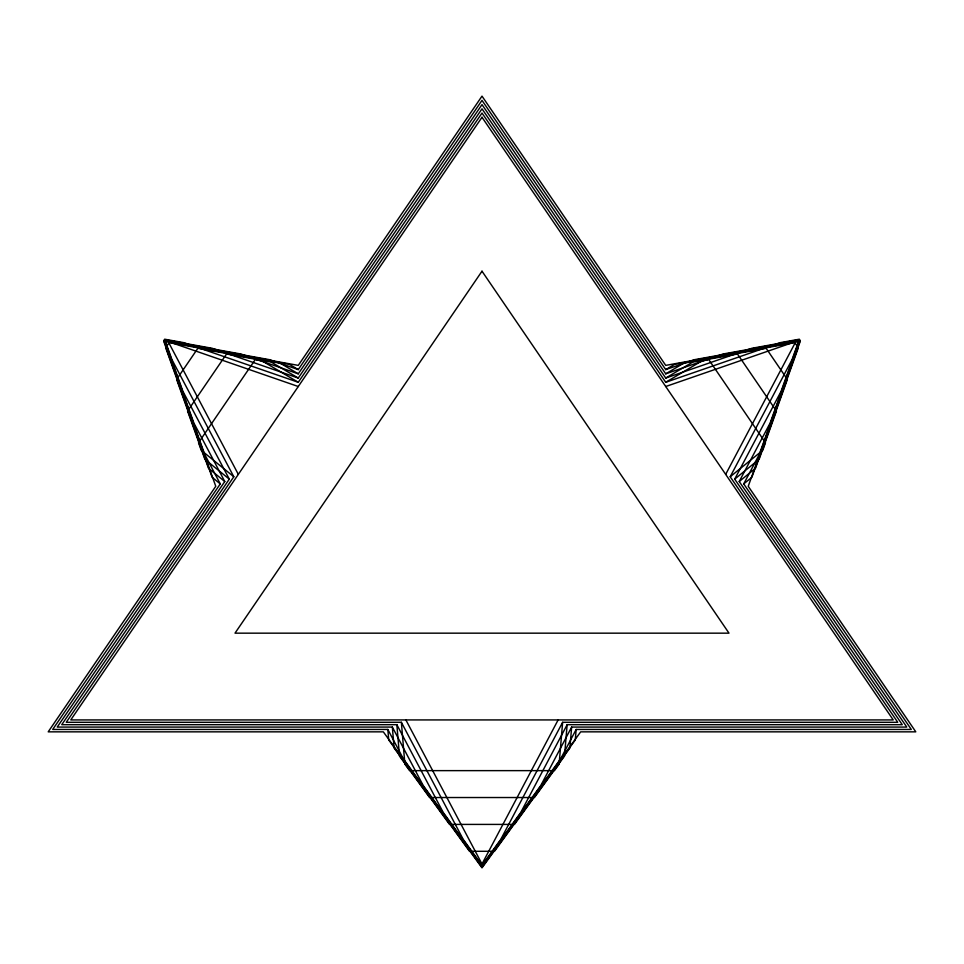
<?xml version="1.0" encoding="UTF-8"?>
<svg xmlns="http://www.w3.org/2000/svg" width="964" height="964" viewBox="0 0 964 964"><rect width="100%" height="100%" fill="white"/><g stroke="black" fill="none" stroke-linecap="round" stroke-linejoin="round"><path stroke-width="1.45" d="M562.627 722.301L559.12 764.151L554.408 770.634L409.592 770.634L404.88 764.151L401.373 722.301L66.251 722.301L233.806 476.758L171.966 359.68L164.615 339.195L183.606 342.618L298.274 382.286L482 113.041L665.726 382.286L780.394 342.618L799.385 339.195L792.034 359.68L730.194 476.758L897.749 722.301L562.627 722.301L500.786 839.379L482 865.274L463.214 839.379L401.373 722.301M567.145 724.687L564.506 756.065L534.43 797.529L429.57 797.529L399.494 756.065L396.855 724.687L61.732 724.687L229.299 479.132L182.919 391.336L164.386 339.677L212.273 348.305L298.274 378.057L482 108.824L665.726 378.057L751.727 348.305L799.614 339.677L781.081 391.336L734.701 479.132L902.268 724.687L567.145 724.687L520.753 812.495L482 865.925L443.247 812.495L396.855 724.687M571.652 727.073L569.893 747.992L514.463 824.413L449.537 824.413L394.107 747.992L392.348 727.073L57.225 727.073L224.781 481.518L193.86 422.991L164.157 340.159L240.94 354.005L298.274 373.827L482 104.594L665.726 373.827L723.06 354.005L799.843 340.159L770.14 422.991L739.219 481.518L906.775 727.073L571.652 727.073L540.732 785.612L482 866.564L423.268 785.612L392.348 727.073M576.159 729.459L575.291 739.918L494.496 851.296L469.504 851.296L388.709 739.918L387.841 729.459L52.707 729.459L220.274 483.904L204.814 454.634L163.916 340.629L269.607 359.692L298.274 369.61L482 100.364L665.726 369.61L694.393 359.692L800.084 340.629L759.186 454.634L743.726 483.904L911.293 729.459L576.159 729.459L560.699 758.728L482 867.214L403.301 758.728L387.841 729.459M558.12 719.927L482 864.021L405.88 719.927M725.675 474.372L795.878 341.497L665.726 386.516M730.194 476.758L762.777 450.272L765.476 442.717L708.817 359.692L701.816 360.946L665.726 382.286M734.701 479.132L759.138 459.274L776.43 411.074L737.484 354.005L692.803 362.054L665.726 378.057M739.219 481.518L755.499 468.275L787.383 379.418L766.151 348.305L683.777 363.163L665.726 373.827M743.726 483.904L751.872 477.288L798.325 347.763L794.818 342.618L674.752 364.272L665.726 369.61M298.274 386.516L168.122 341.497L238.325 474.372M298.274 369.61L289.248 364.272L169.182 342.618L165.675 347.763L212.128 477.288L220.274 483.904M298.274 373.827L280.223 363.163L197.849 348.305L176.617 379.418L208.501 468.275L224.781 481.518M298.274 378.057L271.197 362.054L226.516 354.005L187.57 411.074L204.862 459.274L229.299 479.132M298.274 382.286L262.184 360.946L255.183 359.692L198.524 442.717L201.223 450.272L233.806 476.758M800.313 341.111L748.233 486.29L915.8 731.845L580.677 731.845L482 867.865L383.323 731.845L48.2 731.845L215.767 486.29L163.687 341.111L298.274 365.38L482 96.135L665.726 365.38L800.313 341.111M482 117.271L70.758 719.927L893.242 719.927L482 117.271M482 271.197L234.999 633.167L729.001 633.167L482 271.197"/></g></svg>
